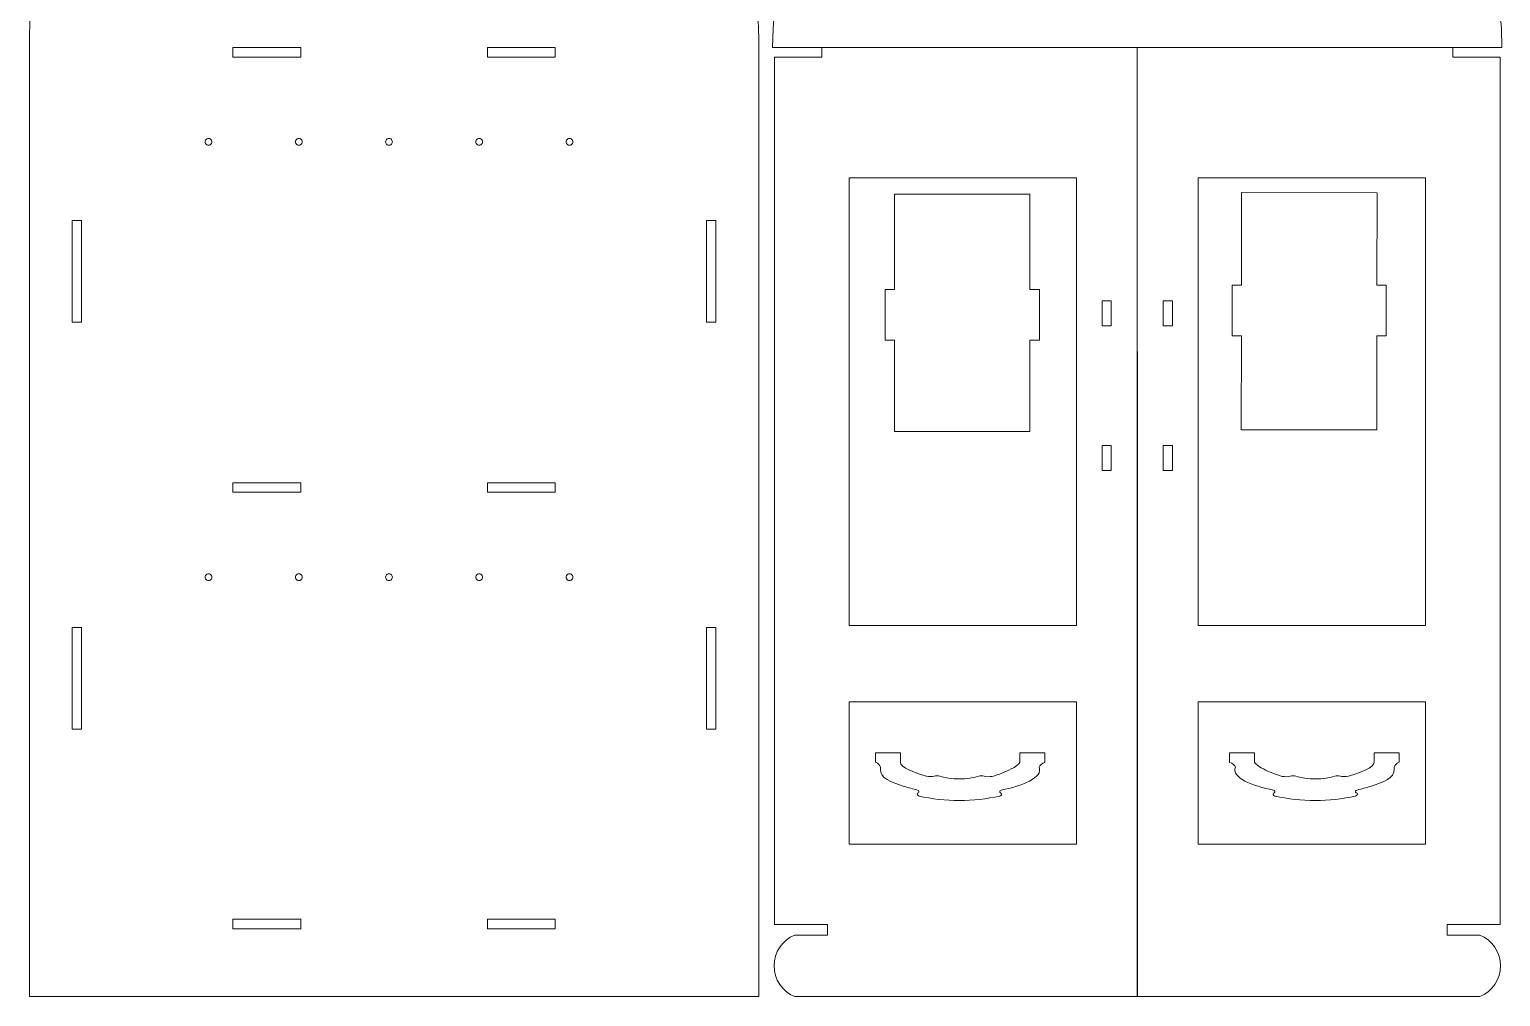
# Model space of a CAD drawing. Header units: centimetres. Extents: x -57 to 60, y -43 to 40.
# Drawn here: x -57.5 to 10.7, y -42.7 to 2.2 of the extents above; entities that cross this region are included whole.
import ezdxf

# ---------------------------------------------------------------- set-up
doc = ezdxf.new("R2010")
doc.units = ezdxf.units.CM
doc.header["$MEASUREMENT"] = 0
doc.layers.add('layer 1', color=7, linetype='Continuous')

msp = doc.modelspace()

# ---------------------------------------------------------------- linework, layer by layer
at = {"layer": 'layer 1', "color": 250, "lineweight": 9}
for points, knots in [([(-57.48761, 1.73867), (-57.48761, 1.73867), (-57.48761, -42.67022), (-57.48761, -42.67022), (-57.48761, -42.67022), (-57.48761, -42.67022), (-23.68971, -42.67022), (-23.68971, -42.67022), (-23.68971, -42.67022), (-23.68971, -42.67022), (-23.68971, 1.73867), (-23.68971, 1.73867), (-23.68971, 1.73867), (-23.68971, 11.03309), (-31.29421, 18.6376), (-40.58866, 18.6376), (-40.58866, 18.6376), (-49.88308, 18.6376), (-57.48761, 11.03309), (-57.48761, 1.73867)], [0, 0, 0, 0, 0.16666667, 0.16666667, 0.16666667, 0.16666667, 0.33333333, 0.33333333, 0.33333333, 0.33333333, 0.5, 0.5, 0.5, 0.5, 0.66666667, 0.66666667, 0.66666667, 0.66666667, 1, 1, 1, 1]), ([(-23.04618, 1.32536), (-23.04618, 1.32536), (10.75156, 1.32536), (10.75156, 1.32536), (10.75156, 1.32536), (10.72564, 10.63999), (3.16736, 18.61743), (-6.1473, 18.61743), (-6.1473, 18.61743), (-15.46198, 18.61743), (-23.02025, 10.63999), (-23.04618, 1.32536)], [0, 0, 0, 0, 0.25, 0.25, 0.25, 0.25, 0.5, 0.5, 0.5, 0.5, 1, 1, 1, 1]), ([(-44.91132, 0.87406), (-44.91132, 0.87406), (-48.05531, 0.87406), (-48.05531, 0.87406), (-48.05531, 0.87406), (-48.05531, 0.87406), (-48.05531, 1.31422), (-48.05531, 1.31422), (-48.05531, 1.31422), (-48.05531, 1.31422), (-44.91132, 1.31422), (-44.91132, 1.31422), (-44.91132, 1.31422), (-44.91132, 1.31422), (-44.91132, 0.87406), (-44.91132, 0.87406)], [0, 0, 0, 0, 0.2, 0.2, 0.2, 0.2, 0.4, 0.4, 0.4, 0.4, 0.6, 0.6, 0.6, 0.6, 1, 1, 1, 1]), ([(-36.26534, 0.87406), (-36.26534, 0.87406), (-36.26534, 1.31422), (-36.26534, 1.31422), (-36.26534, 1.31422), (-36.26534, 1.31422), (-33.12135, 1.31422), (-33.12135, 1.31422), (-33.12135, 1.31422), (-33.12135, 1.31422), (-33.12135, 0.87406), (-33.12135, 0.87406), (-33.12135, 0.87406), (-33.12135, 0.87406), (-36.26534, 0.87406), (-36.26534, 0.87406)], [0, 0, 0, 0, 0.2, 0.2, 0.2, 0.2, 0.4, 0.4, 0.4, 0.4, 0.6, 0.6, 0.6, 0.6, 1, 1, 1, 1]), ([(-6.14731, 1.32535), (-6.14731, 1.32535), (-6.14482, -26.84251), (-6.14482, -26.84251), (-6.14482, -26.84251), (-6.14482, -26.84251), (-6.14343, -40.89262), (-6.14343, -40.89262), (-6.14343, -40.89262), (-6.14343, -40.89262), (-6.14343, -42.66756), (-6.14343, -42.66756), (-6.14343, -42.66756), (-6.14343, -42.66756), (-22.01999, -42.67022), (-22.01999, -42.67022), (-22.01999, -42.67022), (-22.60114, -42.43567), (-22.98165, -41.87174), (-22.98165, -41.24505), (-22.98165, -41.24505), (-22.98165, -40.61838), (-22.60114, -40.05445), (-22.01999, -39.8199), (-22.01999, -39.8199), (-22.01999, -39.8199), (-20.5102, -39.8199), (-20.5102, -39.8199), (-20.5102, -39.8199), (-20.5102, -39.8199), (-20.5102, -39.32619), (-20.5102, -39.32619), (-20.5102, -39.32619), (-20.5102, -39.32619), (-22.96521, -39.32619), (-22.96521, -39.32619), (-22.96521, -39.32619), (-22.96521, -39.32619), (-22.96521, -33.79663), (-22.96521, -33.79663), (-22.96521, -33.79663), (-22.96521, -33.79663), (-22.96521, -31.4438), (-22.96521, -31.4438), (-22.96521, -31.4438), (-22.96521, -31.4438), (-22.96521, -24.74045), (-22.96521, -24.74045), (-22.96521, -24.74045), (-22.96521, -24.74045), (-22.96521, -7.1604), (-22.96521, -7.1604), (-22.96521, -7.1604), (-22.96521, -7.1604), (-22.96521, -0.53362), (-22.96521, -0.53362), (-22.96521, -0.53362), (-22.96521, -0.53362), (-22.96521, 0.8668), (-22.96521, 0.8668), (-22.96521, 0.8668), (-22.96521, 0.8668), (-20.76558, 0.8634), (-20.76558, 0.8634), (-20.76558, 0.8634), (-20.76558, 0.8634), (-20.76558, 1.32538), (-20.76558, 1.32538), (-20.76558, 1.32538), (-20.76558, 1.32538), (-6.14731, 1.32535), (-6.14731, 1.32535)], [0, 0, 0, 0, 0.05263158, 0.05263158, 0.05263158, 0.05263158, 0.10526316, 0.10526316, 0.10526316, 0.10526316, 0.15789474, 0.15789474, 0.15789474, 0.15789474, 0.21052632, 0.21052632, 0.21052632, 0.21052632, 0.26315789, 0.26315789, 0.26315789, 0.26315789, 0.31578947, 0.31578947, 0.31578947, 0.31578947, 0.36842105, 0.36842105, 0.36842105, 0.36842105, 0.42105263, 0.42105263, 0.42105263, 0.42105263, 0.47368421, 0.47368421, 0.47368421, 0.47368421, 0.52631579, 0.52631579, 0.52631579, 0.52631579, 0.57894737, 0.57894737, 0.57894737, 0.57894737, 0.63157895, 0.63157895, 0.63157895, 0.63157895, 0.68421053, 0.68421053, 0.68421053, 0.68421053, 0.73684211, 0.73684211, 0.73684211, 0.73684211, 0.78947368, 0.78947368, 0.78947368, 0.78947368, 0.84210526, 0.84210526, 0.84210526, 0.84210526, 0.89473684, 0.89473684, 0.89473684, 0.89473684, 1, 1, 1, 1]), ([(-6.1473, 1.32535), (-6.1473, 1.32535), (-6.14979, -26.84251), (-6.14979, -26.84251), (-6.14979, -26.84251), (-6.14979, -26.84251), (-6.15118, -40.89262), (-6.15118, -40.89262), (-6.15118, -40.89262), (-6.15118, -40.89262), (-6.15118, -42.66756), (-6.15118, -42.66756), (-6.15118, -42.66756), (-6.15118, -42.66756), (9.72538, -42.67022), (9.72538, -42.67022), (9.72538, -42.67022), (10.30653, -42.43567), (10.68704, -41.87174), (10.68704, -41.24505), (10.68704, -41.24505), (10.68704, -40.61838), (10.30653, -40.05445), (9.72538, -39.8199), (9.72538, -39.8199), (9.72538, -39.8199), (8.21559, -39.8199), (8.21559, -39.8199), (8.21559, -39.8199), (8.21559, -39.8199), (8.21559, -39.32619), (8.21559, -39.32619), (8.21559, -39.32619), (8.21559, -39.32619), (10.6706, -39.32619), (10.6706, -39.32619), (10.6706, -39.32619), (10.6706, -39.32619), (10.6706, -33.79663), (10.6706, -33.79663), (10.6706, -33.79663), (10.6706, -33.79663), (10.6706, -31.4438), (10.6706, -31.4438), (10.6706, -31.4438), (10.6706, -31.4438), (10.6706, -24.74045), (10.6706, -24.74045), (10.6706, -24.74045), (10.6706, -24.74045), (10.6706, -7.1604), (10.6706, -7.1604), (10.6706, -7.1604), (10.6706, -7.1604), (10.6706, -0.53362), (10.6706, -0.53362), (10.6706, -0.53362), (10.6706, -0.53362), (10.6706, 0.8668), (10.6706, 0.8668), (10.6706, 0.8668), (10.6706, 0.8668), (8.47097, 0.8634), (8.47097, 0.8634), (8.47097, 0.8634), (8.47097, 0.8634), (8.47097, 1.32538), (8.47097, 1.32538), (8.47097, 1.32538), (8.47097, 1.32538), (-6.1473, 1.32535), (-6.1473, 1.32535)], [0, 0, 0, 0, 0.05263158, 0.05263158, 0.05263158, 0.05263158, 0.10526316, 0.10526316, 0.10526316, 0.10526316, 0.15789474, 0.15789474, 0.15789474, 0.15789474, 0.21052632, 0.21052632, 0.21052632, 0.21052632, 0.26315789, 0.26315789, 0.26315789, 0.26315789, 0.31578947, 0.31578947, 0.31578947, 0.31578947, 0.36842105, 0.36842105, 0.36842105, 0.36842105, 0.42105263, 0.42105263, 0.42105263, 0.42105263, 0.47368421, 0.47368421, 0.47368421, 0.47368421, 0.52631579, 0.52631579, 0.52631579, 0.52631579, 0.57894737, 0.57894737, 0.57894737, 0.57894737, 0.63157895, 0.63157895, 0.63157895, 0.63157895, 0.68421053, 0.68421053, 0.68421053, 0.68421053, 0.73684211, 0.73684211, 0.73684211, 0.73684211, 0.78947368, 0.78947368, 0.78947368, 0.78947368, 0.84210526, 0.84210526, 0.84210526, 0.84210526, 0.89473684, 0.89473684, 0.89473684, 0.89473684, 1, 1, 1, 1]), ([(-49.26459, -3.195), (-49.28839, -3.18127), (-49.30841, -3.16118), (-49.32205, -3.13736), (-49.32205, -3.13736), (-49.33582, -3.11353), (-49.34316, -3.08613), (-49.34316, -3.05871), (-49.34316, -3.05871), (-49.34316, -3.0312), (-49.33582, -3.00385), (-49.32205, -2.98), (-49.32205, -2.98), (-49.30841, -2.95616), (-49.28839, -2.93614), (-49.26459, -2.92247), (-49.26459, -2.92247), (-49.24079, -2.90872), (-49.21342, -2.90139), (-49.18593, -2.90139), (-49.18593, -2.90139), (-49.15854, -2.90139), (-49.13114, -2.90872), (-49.10735, -2.92247), (-49.10735, -2.92247), (-49.08357, -2.93614), (-49.06356, -2.95616), (-49.04981, -2.98), (-49.04981, -2.98), (-49.03607, -3.00385), (-49.02869, -3.0312), (-49.02877, -3.05871), (-49.02877, -3.05871), (-49.02869, -3.08613), (-49.03607, -3.11353), (-49.04981, -3.13736), (-49.04981, -3.13736), (-49.06356, -3.16118), (-49.08357, -3.18127), (-49.10735, -3.195), (-49.10735, -3.195), (-49.13114, -3.20875), (-49.15854, -3.2161), (-49.18593, -3.21601), (-49.18593, -3.21601), (-49.21342, -3.2161), (-49.24079, -3.20875), (-49.26459, -3.195)], [0, 0, 0, 0, 0.07692308, 0.07692308, 0.07692308, 0.07692308, 0.15384615, 0.15384615, 0.15384615, 0.15384615, 0.23076923, 0.23076923, 0.23076923, 0.23076923, 0.30769231, 0.30769231, 0.30769231, 0.30769231, 0.38461538, 0.38461538, 0.38461538, 0.38461538, 0.46153846, 0.46153846, 0.46153846, 0.46153846, 0.53846154, 0.53846154, 0.53846154, 0.53846154, 0.61538462, 0.61538462, 0.61538462, 0.61538462, 0.69230769, 0.69230769, 0.69230769, 0.69230769, 0.76923077, 0.76923077, 0.76923077, 0.76923077, 0.84615385, 0.84615385, 0.84615385, 0.84615385, 1, 1, 1, 1]), ([(-45.08309, -3.195), (-45.10687, -3.18125), (-45.1269, -3.16118), (-45.14054, -3.13734), (-45.14054, -3.13734), (-45.15431, -3.11353), (-45.16165, -3.08613), (-45.16165, -3.05871), (-45.16165, -3.05871), (-45.16165, -3.03122), (-45.15431, -3.00385), (-45.14054, -2.98001), (-45.14054, -2.98001), (-45.1269, -2.95616), (-45.10687, -2.93614), (-45.08309, -2.92247), (-45.08309, -2.92247), (-45.05929, -2.90872), (-45.03191, -2.90139), (-45.00442, -2.90139), (-45.00442, -2.90139), (-44.97703, -2.90139), (-44.94963, -2.90872), (-44.92584, -2.92247), (-44.92584, -2.92247), (-44.90206, -2.93614), (-44.88205, -2.95616), (-44.8683, -2.98001), (-44.8683, -2.98001), (-44.85458, -3.00385), (-44.8472, -3.03122), (-44.84726, -3.05871), (-44.84726, -3.05871), (-44.8472, -3.08613), (-44.85458, -3.11353), (-44.8683, -3.13734), (-44.8683, -3.13734), (-44.88205, -3.16118), (-44.90206, -3.18125), (-44.92584, -3.195), (-44.92584, -3.195), (-44.94963, -3.20875), (-44.97703, -3.21609), (-45.00442, -3.21601), (-45.00442, -3.21601), (-45.03191, -3.21609), (-45.05929, -3.20875), (-45.08309, -3.195)], [0, 0, 0, 0, 0.07692308, 0.07692308, 0.07692308, 0.07692308, 0.15384615, 0.15384615, 0.15384615, 0.15384615, 0.23076923, 0.23076923, 0.23076923, 0.23076923, 0.30769231, 0.30769231, 0.30769231, 0.30769231, 0.38461538, 0.38461538, 0.38461538, 0.38461538, 0.46153846, 0.46153846, 0.46153846, 0.46153846, 0.53846154, 0.53846154, 0.53846154, 0.53846154, 0.61538462, 0.61538462, 0.61538462, 0.61538462, 0.69230769, 0.69230769, 0.69230769, 0.69230769, 0.76923077, 0.76923077, 0.76923077, 0.76923077, 0.84615385, 0.84615385, 0.84615385, 0.84615385, 1, 1, 1, 1]), ([(-40.82291, -3.21601), (-40.8504, -3.2161), (-40.87778, -3.20875), (-40.90158, -3.195), (-40.90158, -3.195), (-40.92538, -3.18127), (-40.94539, -3.16118), (-40.95905, -3.13736), (-40.95905, -3.13736), (-40.9728, -3.11353), (-40.98014, -3.08613), (-40.98014, -3.05871), (-40.98014, -3.05871), (-40.98014, -3.0312), (-40.9728, -3.00385), (-40.95905, -2.98), (-40.95905, -2.98), (-40.94539, -2.95616), (-40.92538, -2.93614), (-40.90158, -2.92247), (-40.90158, -2.92247), (-40.87778, -2.90872), (-40.8504, -2.90139), (-40.82291, -2.90139), (-40.82291, -2.90139), (-40.79552, -2.90139), (-40.76813, -2.90872), (-40.74433, -2.92247), (-40.74433, -2.92247), (-40.72057, -2.93614), (-40.70054, -2.95616), (-40.68679, -2.98), (-40.68679, -2.98), (-40.67305, -3.00385), (-40.66569, -3.0312), (-40.66575, -3.05871), (-40.66575, -3.05871), (-40.66569, -3.08613), (-40.67305, -3.11353), (-40.68679, -3.13736), (-40.68679, -3.13736), (-40.70054, -3.16118), (-40.72057, -3.18127), (-40.74433, -3.195), (-40.74433, -3.195), (-40.76813, -3.20875), (-40.79552, -3.2161), (-40.82291, -3.21601)], [0, 0, 0, 0, 0.07692308, 0.07692308, 0.07692308, 0.07692308, 0.15384615, 0.15384615, 0.15384615, 0.15384615, 0.23076923, 0.23076923, 0.23076923, 0.23076923, 0.30769231, 0.30769231, 0.30769231, 0.30769231, 0.38461538, 0.38461538, 0.38461538, 0.38461538, 0.46153846, 0.46153846, 0.46153846, 0.46153846, 0.53846154, 0.53846154, 0.53846154, 0.53846154, 0.61538462, 0.61538462, 0.61538462, 0.61538462, 0.69230769, 0.69230769, 0.69230769, 0.69230769, 0.76923077, 0.76923077, 0.76923077, 0.76923077, 0.84615385, 0.84615385, 0.84615385, 0.84615385, 1, 1, 1, 1]), ([(-36.6414, -3.21601), (-36.66888, -3.2161), (-36.69627, -3.20874), (-36.72007, -3.195), (-36.72007, -3.195), (-36.74387, -3.18126), (-36.76388, -3.16118), (-36.77753, -3.13735), (-36.77753, -3.13735), (-36.79128, -3.11353), (-36.79865, -3.08612), (-36.79865, -3.05871), (-36.79865, -3.05871), (-36.79865, -3.0312), (-36.79128, -3.00385), (-36.77753, -2.98), (-36.77753, -2.98), (-36.76388, -2.95617), (-36.74387, -2.93614), (-36.72007, -2.92248), (-36.72007, -2.92248), (-36.69627, -2.90873), (-36.66888, -2.9014), (-36.6414, -2.9014), (-36.6414, -2.9014), (-36.61403, -2.9014), (-36.58662, -2.90873), (-36.56284, -2.92248), (-36.56284, -2.92248), (-36.53907, -2.93614), (-36.51903, -2.95617), (-36.5053, -2.98), (-36.5053, -2.98), (-36.49155, -3.00385), (-36.48418, -3.0312), (-36.48426, -3.05871), (-36.48426, -3.05871), (-36.48418, -3.08612), (-36.49155, -3.11353), (-36.5053, -3.13735), (-36.5053, -3.13735), (-36.51903, -3.16118), (-36.53907, -3.18126), (-36.56284, -3.195), (-36.56284, -3.195), (-36.58662, -3.20874), (-36.61403, -3.2161), (-36.6414, -3.21601)], [0, 0, 0, 0, 0.07692308, 0.07692308, 0.07692308, 0.07692308, 0.15384615, 0.15384615, 0.15384615, 0.15384615, 0.23076923, 0.23076923, 0.23076923, 0.23076923, 0.30769231, 0.30769231, 0.30769231, 0.30769231, 0.38461538, 0.38461538, 0.38461538, 0.38461538, 0.46153846, 0.46153846, 0.46153846, 0.46153846, 0.53846154, 0.53846154, 0.53846154, 0.53846154, 0.61538462, 0.61538462, 0.61538462, 0.61538462, 0.69230769, 0.69230769, 0.69230769, 0.69230769, 0.76923077, 0.76923077, 0.76923077, 0.76923077, 0.84615385, 0.84615385, 0.84615385, 0.84615385, 1, 1, 1, 1]), ([(-32.45992, -3.21602), (-32.48738, -3.21611), (-32.51476, -3.20875), (-32.53858, -3.19501), (-32.53858, -3.19501), (-32.56237, -3.18126), (-32.58238, -3.16117), (-32.59603, -3.13735), (-32.59603, -3.13735), (-32.60979, -3.11354), (-32.61714, -3.08613), (-32.61714, -3.05871), (-32.61714, -3.05871), (-32.61714, -3.03121), (-32.60979, -3.00385), (-32.59603, -2.98), (-32.59603, -2.98), (-32.58238, -2.95617), (-32.56237, -2.93613), (-32.53858, -2.92247), (-32.53858, -2.92247), (-32.51476, -2.90872), (-32.48738, -2.9014), (-32.45992, -2.9014), (-32.45992, -2.9014), (-32.43251, -2.9014), (-32.40512, -2.90872), (-32.38133, -2.92247), (-32.38133, -2.92247), (-32.35754, -2.93613), (-32.33752, -2.95617), (-32.32378, -2.98), (-32.32378, -2.98), (-32.31005, -3.00385), (-32.30267, -3.03121), (-32.30275, -3.05871), (-32.30275, -3.05871), (-32.30267, -3.08613), (-32.31005, -3.11354), (-32.32378, -3.13735), (-32.32378, -3.13735), (-32.33752, -3.16117), (-32.35754, -3.18126), (-32.38133, -3.19501), (-32.38133, -3.19501), (-32.40512, -3.20875), (-32.43251, -3.21611), (-32.45992, -3.21602)], [0, 0, 0, 0, 0.07692308, 0.07692308, 0.07692308, 0.07692308, 0.15384615, 0.15384615, 0.15384615, 0.15384615, 0.23076923, 0.23076923, 0.23076923, 0.23076923, 0.30769231, 0.30769231, 0.30769231, 0.30769231, 0.38461538, 0.38461538, 0.38461538, 0.38461538, 0.46153846, 0.46153846, 0.46153846, 0.46153846, 0.53846154, 0.53846154, 0.53846154, 0.53846154, 0.61538462, 0.61538462, 0.61538462, 0.61538462, 0.69230769, 0.69230769, 0.69230769, 0.69230769, 0.76923077, 0.76923077, 0.76923077, 0.76923077, 0.84615385, 0.84615385, 0.84615385, 0.84615385, 1, 1, 1, 1]), ([(-8.96812, -4.71646), (-8.96812, -4.71646), (-19.50049, -4.71646), (-19.50049, -4.71646), (-19.50049, -4.71646), (-19.50049, -4.71646), (-19.50049, -25.46679), (-19.50049, -25.46679), (-19.50049, -25.46679), (-19.50049, -25.46679), (-8.96812, -25.46679), (-8.96812, -25.46679), (-8.96812, -25.46679), (-8.96812, -25.46679), (-8.96812, -4.71646), (-8.96812, -4.71646)], [0, 0, 0, 0, 0.2, 0.2, 0.2, 0.2, 0.4, 0.4, 0.4, 0.4, 0.6, 0.6, 0.6, 0.6, 1, 1, 1, 1]), ([(-3.32649, -4.71646), (-3.32649, -4.71646), (7.20588, -4.71646), (7.20588, -4.71646), (7.20588, -4.71646), (7.20588, -4.71646), (7.20588, -25.46679), (7.20588, -25.46679), (7.20588, -25.46679), (7.20588, -25.46679), (-3.32649, -25.46679), (-3.32649, -25.46679), (-3.32649, -25.46679), (-3.32649, -25.46679), (-3.32649, -4.71646), (-3.32649, -4.71646)], [0, 0, 0, 0, 0.2, 0.2, 0.2, 0.2, 0.4, 0.4, 0.4, 0.4, 0.6, 0.6, 0.6, 0.6, 1, 1, 1, 1]), ([(5.38947, -12.0526), (5.38947, -12.0526), (5.39227, -9.6946), (5.39227, -9.6946), (5.39227, -9.6946), (5.39227, -9.6946), (4.96085, -9.6941), (4.96085, -9.6941), (4.96085, -9.6941), (4.96085, -9.6941), (4.96639, -5.4102), (4.96639, -5.4102), (4.96639, -5.4102), (4.96639, -5.4102), (-1.31327, -5.41019), (-1.31327, -5.41019), (-1.31327, -5.41019), (-1.31327, -5.41019), (-1.31896, -9.69345), (-1.31896, -9.69345), (-1.31896, -9.69345), (-1.31896, -9.69345), (-1.752, -9.69294), (-1.752, -9.69294), (-1.752, -9.69294), (-1.752, -9.69294), (-1.7548, -12.05093), (-1.7548, -12.05093), (-1.7548, -12.05093), (-1.7548, -12.05093), (-1.32186, -12.05145), (-1.32186, -12.05145), (-1.32186, -12.05145), (-1.32186, -12.05145), (-1.32754, -16.40751), (-1.32754, -16.40751), (-1.32754, -16.40751), (-1.32754, -16.40751), (4.95215, -16.40756), (4.95215, -16.40756), (4.95215, -16.40756), (4.95215, -16.40756), (4.95792, -12.0521), (4.95792, -12.0521), (4.95792, -12.0521), (4.95792, -12.0521), (5.38947, -12.0526), (5.38947, -12.0526)], [0, 0, 0, 0, 0.07692308, 0.07692308, 0.07692308, 0.07692308, 0.15384615, 0.15384615, 0.15384615, 0.15384615, 0.23076923, 0.23076923, 0.23076923, 0.23076923, 0.30769231, 0.30769231, 0.30769231, 0.30769231, 0.38461538, 0.38461538, 0.38461538, 0.38461538, 0.46153846, 0.46153846, 0.46153846, 0.46153846, 0.53846154, 0.53846154, 0.53846154, 0.53846154, 0.61538462, 0.61538462, 0.61538462, 0.61538462, 0.69230769, 0.69230769, 0.69230769, 0.69230769, 0.76923077, 0.76923077, 0.76923077, 0.76923077, 0.84615385, 0.84615385, 0.84615385, 0.84615385, 1, 1, 1, 1]), ([(-11.12676, -9.89519), (-11.12676, -9.89519), (-11.12673, -5.48084), (-11.12673, -5.48084), (-11.12673, -5.48084), (-11.12673, -5.48084), (-17.4064, -5.48084), (-17.4064, -5.48084), (-17.4064, -5.48084), (-17.4064, -5.48084), (-17.40638, -9.89518), (-17.40638, -9.89518), (-17.40638, -9.89518), (-17.40638, -9.89518), (-17.83082, -9.89519), (-17.83082, -9.89519), (-17.83082, -9.89519), (-17.83082, -9.89519), (-17.83082, -12.25319), (-17.83082, -12.25319), (-17.83082, -12.25319), (-17.83082, -12.25319), (-17.40638, -12.25317), (-17.40638, -12.25317), (-17.40638, -12.25317), (-17.40638, -12.25317), (-17.4064, -16.48478), (-17.4064, -16.48478), (-17.4064, -16.48478), (-17.4064, -16.48478), (-11.12674, -16.4848), (-11.12674, -16.4848), (-11.12674, -16.4848), (-11.12674, -16.4848), (-11.12674, -12.25319), (-11.12674, -12.25319), (-11.12674, -12.25319), (-11.12674, -12.25319), (-10.68658, -12.25319), (-10.68658, -12.25319), (-10.68658, -12.25319), (-10.68658, -12.25319), (-10.6866, -9.89518), (-10.6866, -9.89518), (-10.6866, -9.89518), (-10.6866, -9.89518), (-11.12676, -9.89519), (-11.12676, -9.89519)], [0, 0, 0, 0, 0.07692308, 0.07692308, 0.07692308, 0.07692308, 0.15384615, 0.15384615, 0.15384615, 0.15384615, 0.23076923, 0.23076923, 0.23076923, 0.23076923, 0.30769231, 0.30769231, 0.30769231, 0.30769231, 0.38461538, 0.38461538, 0.38461538, 0.38461538, 0.46153846, 0.46153846, 0.46153846, 0.46153846, 0.53846154, 0.53846154, 0.53846154, 0.53846154, 0.61538462, 0.61538462, 0.61538462, 0.61538462, 0.69230769, 0.69230769, 0.69230769, 0.69230769, 0.76923077, 0.76923077, 0.76923077, 0.76923077, 0.84615385, 0.84615385, 0.84615385, 0.84615385, 1, 1, 1, 1]), ([(-55.51269, -6.6963), (-55.51269, -6.6963), (-55.07253, -6.6963), (-55.07253, -6.6963), (-55.07253, -6.6963), (-55.07253, -6.6963), (-55.07253, -11.41229), (-55.07253, -11.41229), (-55.07253, -11.41229), (-55.07253, -11.41229), (-55.51269, -11.41229), (-55.51269, -11.41229), (-55.51269, -11.41229), (-55.51269, -11.41229), (-55.51269, -6.6963), (-55.51269, -6.6963)], [0, 0, 0, 0, 0.2, 0.2, 0.2, 0.2, 0.4, 0.4, 0.4, 0.4, 0.6, 0.6, 0.6, 0.6, 1, 1, 1, 1]), ([(-26.11417, -6.6963), (-26.11417, -6.6963), (-25.67401, -6.6963), (-25.67401, -6.6963), (-25.67401, -6.6963), (-25.67401, -6.6963), (-25.67401, -11.41229), (-25.67401, -11.41229), (-25.67401, -11.41229), (-25.67401, -11.41229), (-26.11417, -11.41229), (-26.11417, -11.41229), (-26.11417, -11.41229), (-26.11417, -11.41229), (-26.11417, -6.6963), (-26.11417, -6.6963)], [0, 0, 0, 0, 0.2, 0.2, 0.2, 0.2, 0.4, 0.4, 0.4, 0.4, 0.6, 0.6, 0.6, 0.6, 1, 1, 1, 1]), ([(-7.35158, -10.42605), (-7.35158, -10.42605), (-7.77602, -10.42605), (-7.77602, -10.42605), (-7.77602, -10.42605), (-7.77602, -10.42605), (-7.77602, -11.58648), (-7.77602, -11.58648), (-7.77602, -11.58648), (-7.77602, -11.58648), (-7.35158, -11.58648), (-7.35158, -11.58648), (-7.35158, -11.58648), (-7.35158, -11.58648), (-7.35158, -10.42605), (-7.35158, -10.42605)], [0, 0, 0, 0, 0.2, 0.2, 0.2, 0.2, 0.4, 0.4, 0.4, 0.4, 0.6, 0.6, 0.6, 0.6, 1, 1, 1, 1]), ([(-4.94303, -10.42605), (-4.94303, -10.42605), (-4.51859, -10.42605), (-4.51859, -10.42605), (-4.51859, -10.42605), (-4.51859, -10.42605), (-4.51859, -11.58648), (-4.51859, -11.58648), (-4.51859, -11.58648), (-4.51859, -11.58648), (-4.94303, -11.58648), (-4.94303, -11.58648), (-4.94303, -11.58648), (-4.94303, -11.58648), (-4.94303, -10.42605), (-4.94303, -10.42605)], [0, 0, 0, 0, 0.2, 0.2, 0.2, 0.2, 0.4, 0.4, 0.4, 0.4, 0.6, 0.6, 0.6, 0.6, 1, 1, 1, 1]), ([(-7.35158, -17.12275), (-7.35158, -17.12275), (-7.77602, -17.12275), (-7.77602, -17.12275), (-7.77602, -17.12275), (-7.77602, -17.12275), (-7.77602, -18.28318), (-7.77602, -18.28318), (-7.77602, -18.28318), (-7.77602, -18.28318), (-7.35158, -18.28318), (-7.35158, -18.28318), (-7.35158, -18.28318), (-7.35158, -18.28318), (-7.35158, -17.12275), (-7.35158, -17.12275)], [0, 0, 0, 0, 0.2, 0.2, 0.2, 0.2, 0.4, 0.4, 0.4, 0.4, 0.6, 0.6, 0.6, 0.6, 1, 1, 1, 1]), ([(-4.94303, -17.12275), (-4.94303, -17.12275), (-4.51859, -17.12275), (-4.51859, -17.12275), (-4.51859, -17.12275), (-4.51859, -17.12275), (-4.51859, -18.28318), (-4.51859, -18.28318), (-4.51859, -18.28318), (-4.51859, -18.28318), (-4.94303, -18.28318), (-4.94303, -18.28318), (-4.94303, -18.28318), (-4.94303, -18.28318), (-4.94303, -17.12275), (-4.94303, -17.12275)], [0, 0, 0, 0, 0.2, 0.2, 0.2, 0.2, 0.4, 0.4, 0.4, 0.4, 0.6, 0.6, 0.6, 0.6, 1, 1, 1, 1]), ([(-48.05531, -18.85449), (-48.05531, -18.85449), (-44.91132, -18.85449), (-44.91132, -18.85449), (-44.91132, -18.85449), (-44.91132, -18.85449), (-44.91132, -19.29465), (-44.91132, -19.29465), (-44.91132, -19.29465), (-44.91132, -19.29465), (-48.05531, -19.29465), (-48.05531, -19.29465), (-48.05531, -19.29465), (-48.05531, -19.29465), (-48.05531, -18.85449), (-48.05531, -18.85449)], [0, 0, 0, 0, 0.2, 0.2, 0.2, 0.2, 0.4, 0.4, 0.4, 0.4, 0.6, 0.6, 0.6, 0.6, 1, 1, 1, 1]), ([(-36.26534, -19.29465), (-36.26534, -19.29465), (-36.26534, -18.85449), (-36.26534, -18.85449), (-36.26534, -18.85449), (-36.26534, -18.85449), (-33.12135, -18.85449), (-33.12135, -18.85449), (-33.12135, -18.85449), (-33.12135, -18.85449), (-33.12135, -19.29465), (-33.12135, -19.29465), (-33.12135, -19.29465), (-33.12135, -19.29465), (-36.26534, -19.29465), (-36.26534, -19.29465)], [0, 0, 0, 0, 0.2, 0.2, 0.2, 0.2, 0.4, 0.4, 0.4, 0.4, 0.6, 0.6, 0.6, 0.6, 1, 1, 1, 1]), ([(-49.26459, -23.09117), (-49.24079, -23.07742), (-49.21342, -23.07008), (-49.18593, -23.07008), (-49.18593, -23.07008), (-49.15854, -23.07008), (-49.13114, -23.07742), (-49.10735, -23.09117), (-49.10735, -23.09117), (-49.08357, -23.10483), (-49.06356, -23.12486), (-49.04981, -23.14869), (-49.04981, -23.14869), (-49.03607, -23.17255), (-49.02869, -23.1999), (-49.02877, -23.22742), (-49.02877, -23.22742), (-49.02869, -23.25483), (-49.03607, -23.28223), (-49.04981, -23.30606), (-49.04981, -23.30606), (-49.06356, -23.32988), (-49.08357, -23.34997), (-49.10735, -23.3637), (-49.10735, -23.3637), (-49.13114, -23.37745), (-49.15854, -23.3848), (-49.18593, -23.3847), (-49.18593, -23.3847), (-49.21342, -23.3848), (-49.24079, -23.37745), (-49.26459, -23.3637), (-49.26459, -23.3637), (-49.28839, -23.34997), (-49.30841, -23.32988), (-49.32205, -23.30606), (-49.32205, -23.30606), (-49.33582, -23.28223), (-49.34316, -23.25483), (-49.34316, -23.22742), (-49.34316, -23.22742), (-49.34316, -23.1999), (-49.33582, -23.17255), (-49.32205, -23.14869), (-49.32205, -23.14869), (-49.30841, -23.12486), (-49.28839, -23.10483), (-49.26459, -23.09117)], [0, 0, 0, 0, 0.07692308, 0.07692308, 0.07692308, 0.07692308, 0.15384615, 0.15384615, 0.15384615, 0.15384615, 0.23076923, 0.23076923, 0.23076923, 0.23076923, 0.30769231, 0.30769231, 0.30769231, 0.30769231, 0.38461538, 0.38461538, 0.38461538, 0.38461538, 0.46153846, 0.46153846, 0.46153846, 0.46153846, 0.53846154, 0.53846154, 0.53846154, 0.53846154, 0.61538462, 0.61538462, 0.61538462, 0.61538462, 0.69230769, 0.69230769, 0.69230769, 0.69230769, 0.76923077, 0.76923077, 0.76923077, 0.76923077, 0.84615385, 0.84615385, 0.84615385, 0.84615385, 1, 1, 1, 1]), ([(-45.14056, -23.14869), (-45.1269, -23.12486), (-45.10689, -23.10483), (-45.08309, -23.09117), (-45.08309, -23.09117), (-45.05929, -23.07742), (-45.03191, -23.07008), (-45.00442, -23.07008), (-45.00442, -23.07008), (-44.97703, -23.07008), (-44.94963, -23.07742), (-44.92584, -23.09117), (-44.92584, -23.09117), (-44.90206, -23.10483), (-44.88205, -23.12486), (-44.8683, -23.14869), (-44.8683, -23.14869), (-44.85456, -23.17255), (-44.8472, -23.1999), (-44.84726, -23.22742), (-44.84726, -23.22742), (-44.8472, -23.25483), (-44.85456, -23.28223), (-44.8683, -23.30606), (-44.8683, -23.30606), (-44.88205, -23.32988), (-44.90206, -23.34997), (-44.92584, -23.3637), (-44.92584, -23.3637), (-44.94963, -23.37745), (-44.97703, -23.3848), (-45.00442, -23.3847), (-45.00442, -23.3847), (-45.03191, -23.3848), (-45.05929, -23.37745), (-45.08309, -23.3637), (-45.08309, -23.3637), (-45.10689, -23.34997), (-45.1269, -23.32988), (-45.14056, -23.30606), (-45.14056, -23.30606), (-45.15431, -23.28223), (-45.16165, -23.25483), (-45.16165, -23.22742), (-45.16165, -23.22742), (-45.16165, -23.1999), (-45.15431, -23.17255), (-45.14056, -23.14869)], [0, 0, 0, 0, 0.07692308, 0.07692308, 0.07692308, 0.07692308, 0.15384615, 0.15384615, 0.15384615, 0.15384615, 0.23076923, 0.23076923, 0.23076923, 0.23076923, 0.30769231, 0.30769231, 0.30769231, 0.30769231, 0.38461538, 0.38461538, 0.38461538, 0.38461538, 0.46153846, 0.46153846, 0.46153846, 0.46153846, 0.53846154, 0.53846154, 0.53846154, 0.53846154, 0.61538462, 0.61538462, 0.61538462, 0.61538462, 0.69230769, 0.69230769, 0.69230769, 0.69230769, 0.76923077, 0.76923077, 0.76923077, 0.76923077, 0.84615385, 0.84615385, 0.84615385, 0.84615385, 1, 1, 1, 1]), ([(-40.98015, -23.22742), (-40.98015, -23.19991), (-40.97278, -23.17255), (-40.95904, -23.14869), (-40.95904, -23.14869), (-40.94539, -23.12486), (-40.92538, -23.10483), (-40.90158, -23.09119), (-40.90158, -23.09119), (-40.87778, -23.07743), (-40.85039, -23.0701), (-40.82291, -23.0701), (-40.82291, -23.0701), (-40.79553, -23.0701), (-40.76814, -23.07743), (-40.74434, -23.09119), (-40.74434, -23.09119), (-40.72057, -23.10483), (-40.70054, -23.12486), (-40.6868, -23.14869), (-40.6868, -23.14869), (-40.67307, -23.17255), (-40.66568, -23.19991), (-40.66577, -23.22742), (-40.66577, -23.22742), (-40.66568, -23.25482), (-40.67307, -23.28224), (-40.6868, -23.30605), (-40.6868, -23.30605), (-40.70054, -23.32988), (-40.72057, -23.34997), (-40.74434, -23.3637), (-40.74434, -23.3637), (-40.76814, -23.37745), (-40.79553, -23.3848), (-40.82291, -23.3847), (-40.82291, -23.3847), (-40.85039, -23.3848), (-40.87778, -23.37745), (-40.90158, -23.3637), (-40.90158, -23.3637), (-40.92538, -23.34997), (-40.94539, -23.32988), (-40.95904, -23.30605), (-40.95904, -23.30605), (-40.97278, -23.28224), (-40.98015, -23.25482), (-40.98015, -23.22742)], [0, 0, 0, 0, 0.07692308, 0.07692308, 0.07692308, 0.07692308, 0.15384615, 0.15384615, 0.15384615, 0.15384615, 0.23076923, 0.23076923, 0.23076923, 0.23076923, 0.30769231, 0.30769231, 0.30769231, 0.30769231, 0.38461538, 0.38461538, 0.38461538, 0.38461538, 0.46153846, 0.46153846, 0.46153846, 0.46153846, 0.53846154, 0.53846154, 0.53846154, 0.53846154, 0.61538462, 0.61538462, 0.61538462, 0.61538462, 0.69230769, 0.69230769, 0.69230769, 0.69230769, 0.76923077, 0.76923077, 0.76923077, 0.76923077, 0.84615385, 0.84615385, 0.84615385, 0.84615385, 1, 1, 1, 1]), ([(-36.79865, -23.22742), (-36.79865, -23.1999), (-36.79128, -23.17255), (-36.77753, -23.14869), (-36.77753, -23.14869), (-36.76388, -23.12487), (-36.74387, -23.10483), (-36.72007, -23.09118), (-36.72007, -23.09118), (-36.69627, -23.07743), (-36.66888, -23.07009), (-36.6414, -23.07009), (-36.6414, -23.07009), (-36.61403, -23.07009), (-36.58662, -23.07743), (-36.56284, -23.09118), (-36.56284, -23.09118), (-36.53907, -23.10483), (-36.51903, -23.12487), (-36.5053, -23.14869), (-36.5053, -23.14869), (-36.49155, -23.17255), (-36.48418, -23.1999), (-36.48426, -23.22742), (-36.48426, -23.22742), (-36.48418, -23.25483), (-36.49155, -23.28223), (-36.5053, -23.30605), (-36.5053, -23.30605), (-36.51903, -23.32988), (-36.53907, -23.34996), (-36.56284, -23.3637), (-36.56284, -23.3637), (-36.58662, -23.37744), (-36.61403, -23.3848), (-36.6414, -23.3847), (-36.6414, -23.3847), (-36.66888, -23.3848), (-36.69627, -23.37744), (-36.72007, -23.3637), (-36.72007, -23.3637), (-36.74387, -23.34996), (-36.76388, -23.32988), (-36.77753, -23.30605), (-36.77753, -23.30605), (-36.79128, -23.28223), (-36.79865, -23.25483), (-36.79865, -23.22742)], [0, 0, 0, 0, 0.07692308, 0.07692308, 0.07692308, 0.07692308, 0.15384615, 0.15384615, 0.15384615, 0.15384615, 0.23076923, 0.23076923, 0.23076923, 0.23076923, 0.30769231, 0.30769231, 0.30769231, 0.30769231, 0.38461538, 0.38461538, 0.38461538, 0.38461538, 0.46153846, 0.46153846, 0.46153846, 0.46153846, 0.53846154, 0.53846154, 0.53846154, 0.53846154, 0.61538462, 0.61538462, 0.61538462, 0.61538462, 0.69230769, 0.69230769, 0.69230769, 0.69230769, 0.76923077, 0.76923077, 0.76923077, 0.76923077, 0.84615385, 0.84615385, 0.84615385, 0.84615385, 1, 1, 1, 1]), ([(-32.59602, -23.30606), (-32.60977, -23.28223), (-32.61714, -23.25483), (-32.61714, -23.22742), (-32.61714, -23.22742), (-32.61714, -23.1999), (-32.60977, -23.17255), (-32.59602, -23.14869), (-32.59602, -23.14869), (-32.58238, -23.12486), (-32.56237, -23.10483), (-32.53857, -23.09117), (-32.53857, -23.09117), (-32.51476, -23.07742), (-32.48737, -23.07008), (-32.4599, -23.07008), (-32.4599, -23.07008), (-32.43251, -23.07008), (-32.40512, -23.07742), (-32.38133, -23.09117), (-32.38133, -23.09117), (-32.35755, -23.10483), (-32.33751, -23.12486), (-32.32378, -23.14869), (-32.32378, -23.14869), (-32.31003, -23.17255), (-32.30266, -23.1999), (-32.30275, -23.22742), (-32.30275, -23.22742), (-32.30266, -23.25483), (-32.31003, -23.28223), (-32.32378, -23.30606), (-32.32378, -23.30606), (-32.33751, -23.32988), (-32.35755, -23.34997), (-32.38133, -23.3637), (-32.38133, -23.3637), (-32.40512, -23.37745), (-32.43251, -23.3848), (-32.4599, -23.3847), (-32.4599, -23.3847), (-32.48737, -23.3848), (-32.51476, -23.37745), (-32.53857, -23.3637), (-32.53857, -23.3637), (-32.56237, -23.34997), (-32.58238, -23.32988), (-32.59602, -23.30606)], [0, 0, 0, 0, 0.07692308, 0.07692308, 0.07692308, 0.07692308, 0.15384615, 0.15384615, 0.15384615, 0.15384615, 0.23076923, 0.23076923, 0.23076923, 0.23076923, 0.30769231, 0.30769231, 0.30769231, 0.30769231, 0.38461538, 0.38461538, 0.38461538, 0.38461538, 0.46153846, 0.46153846, 0.46153846, 0.46153846, 0.53846154, 0.53846154, 0.53846154, 0.53846154, 0.61538462, 0.61538462, 0.61538462, 0.61538462, 0.69230769, 0.69230769, 0.69230769, 0.69230769, 0.76923077, 0.76923077, 0.76923077, 0.76923077, 0.84615385, 0.84615385, 0.84615385, 0.84615385, 1, 1, 1, 1]), ([(-55.51269, -25.56025), (-55.51269, -25.56025), (-55.07253, -25.56025), (-55.07253, -25.56025), (-55.07253, -25.56025), (-55.07253, -25.56025), (-55.07253, -30.27622), (-55.07253, -30.27622), (-55.07253, -30.27622), (-55.07253, -30.27622), (-55.51269, -30.27622), (-55.51269, -30.27622), (-55.51269, -30.27622), (-55.51269, -30.27622), (-55.51269, -25.56025), (-55.51269, -25.56025)], [0, 0, 0, 0, 0.2, 0.2, 0.2, 0.2, 0.4, 0.4, 0.4, 0.4, 0.6, 0.6, 0.6, 0.6, 1, 1, 1, 1]), ([(-26.11417, -25.56025), (-26.11417, -25.56025), (-25.67401, -25.56025), (-25.67401, -25.56025), (-25.67401, -25.56025), (-25.67401, -25.56025), (-25.67401, -30.27622), (-25.67401, -30.27622), (-25.67401, -30.27622), (-25.67401, -30.27622), (-26.11417, -30.27622), (-26.11417, -30.27622), (-26.11417, -30.27622), (-26.11417, -30.27622), (-26.11417, -25.56025), (-26.11417, -25.56025)], [0, 0, 0, 0, 0.2, 0.2, 0.2, 0.2, 0.4, 0.4, 0.4, 0.4, 0.6, 0.6, 0.6, 0.6, 1, 1, 1, 1]), ([(-8.96812, -29.00378), (-8.96812, -29.00378), (-19.50049, -29.00378), (-19.50049, -29.00378), (-19.50049, -29.00378), (-19.50049, -29.00378), (-19.50049, -35.60617), (-19.50049, -35.60617), (-19.50049, -35.60617), (-19.50049, -35.60617), (-8.96812, -35.60617), (-8.96812, -35.60617), (-8.96812, -35.60617), (-8.96812, -35.60617), (-8.96812, -29.00378), (-8.96812, -29.00378)], [0, 0, 0, 0, 0.2, 0.2, 0.2, 0.2, 0.4, 0.4, 0.4, 0.4, 0.6, 0.6, 0.6, 0.6, 1, 1, 1, 1]), ([(-3.32649, -29.00378), (-3.32649, -29.00378), (7.20588, -29.00378), (7.20588, -29.00378), (7.20588, -29.00378), (7.20588, -29.00378), (7.20588, -35.60617), (7.20588, -35.60617), (7.20588, -35.60617), (7.20588, -35.60617), (-3.32649, -35.60617), (-3.32649, -35.60617), (-3.32649, -35.60617), (-3.32649, -35.60617), (-3.32649, -29.00378), (-3.32649, -29.00378)], [0, 0, 0, 0, 0.2, 0.2, 0.2, 0.2, 0.4, 0.4, 0.4, 0.4, 0.6, 0.6, 0.6, 0.6, 1, 1, 1, 1]), ([(-12.52331, -33.37458), (-13.73183, -33.65072), (-15.05325, -33.65072), (-16.26177, -33.37458), (-16.26177, -33.37458), (-16.29826, -33.3645), (-16.32661, -33.34525), (-16.34014, -33.32141), (-16.34014, -33.32141), (-16.35367, -33.29758), (-16.35121, -33.27121), (-16.3333, -33.24857), (-16.3333, -33.24857), (-16.3333, -33.24857), (-16.29385, -33.22207), (-16.29385, -33.22207), (-16.29385, -33.22207), (-16.26761, -33.20376), (-16.25673, -33.17856), (-16.26452, -33.15426), (-16.26452, -33.15426), (-16.27234, -33.12997), (-16.2979, -33.10953), (-16.3333, -33.09926), (-16.3333, -33.09926), (-16.53697, -33.03402), (-16.76025, -32.99505), (-16.94598, -32.93156), (-16.94598, -32.93156), (-17.55197, -32.72441), (-18.07401, -32.54628), (-18.05394, -32.13132), (-18.05394, -32.13132), (-18.05394, -32.13132), (-18.04937, -32.03644), (-18.04937, -32.03644), (-18.04937, -32.03644), (-18.07184, -31.96082), (-18.14552, -31.85504), (-18.28511, -31.81113), (-18.28511, -31.81113), (-18.28511, -31.81113), (-18.28511, -31.37097), (-18.28511, -31.37097), (-18.28511, -31.37097), (-18.28511, -31.37097), (-17.12467, -31.37097), (-17.12467, -31.37097), (-17.12467, -31.37097), (-17.12467, -31.37097), (-17.12467, -31.81113), (-17.12467, -31.81113), (-17.12467, -31.81113), (-17.14525, -32.05209), (-16.42067, -32.29534), (-16.02713, -32.42909), (-16.02713, -32.42909), (-15.90502, -32.46874), (-15.75947, -32.48126), (-15.62082, -32.46399), (-15.62082, -32.46399), (-15.54078, -32.44028), (-15.44871, -32.43137), (-15.35854, -32.43861), (-15.35854, -32.43861), (-14.76747, -32.6293), (-14.03304, -32.63148), (-13.43821, -32.4443), (-13.43821, -32.4443), (-13.34789, -32.43761), (-13.25602, -32.44706), (-13.17646, -32.47122), (-13.17646, -32.47122), (-13.03815, -32.48931), (-12.89235, -32.47766), (-12.76947, -32.43873), (-12.76947, -32.43873), (-12.45083, -32.33303), (-12.15581, -32.20756), (-11.89041, -32.06488), (-11.89041, -32.06488), (-11.80047, -32.01969), (-11.62009, -31.88671), (-11.58563, -31.81402), (-11.58563, -31.81402), (-11.58563, -31.81402), (-11.58563, -31.37386), (-11.58563, -31.37386), (-11.58563, -31.37386), (-11.58563, -31.37386), (-10.42519, -31.37386), (-10.42519, -31.37386), (-10.42519, -31.37386), (-10.42519, -31.37386), (-10.42519, -31.81402), (-10.42519, -31.81402), (-10.42519, -31.81402), (-10.56482, -31.85793), (-10.67741, -31.95638), (-10.69988, -32.03201), (-10.69988, -32.03201), (-10.47397, -32.52203), (-11.50809, -32.91768), (-12.45178, -33.09926), (-12.45178, -33.09926), (-12.48718, -33.10953), (-12.51274, -33.12997), (-12.52054, -33.15426), (-12.52054, -33.15426), (-12.52836, -33.17856), (-12.51745, -33.20376), (-12.49123, -33.22207), (-12.49123, -33.22207), (-12.49123, -33.22207), (-12.45178, -33.24857), (-12.45178, -33.24857), (-12.45178, -33.24857), (-12.43387, -33.27121), (-12.43139, -33.29758), (-12.44491, -33.32141), (-12.44491, -33.32141), (-12.45847, -33.34525), (-12.4868, -33.3645), (-12.52331, -33.37458)], [0, 0, 0, 0, 0.03125, 0.03125, 0.03125, 0.03125, 0.0625, 0.0625, 0.0625, 0.0625, 0.09375, 0.09375, 0.09375, 0.09375, 0.125, 0.125, 0.125, 0.125, 0.15625, 0.15625, 0.15625, 0.15625, 0.1875, 0.1875, 0.1875, 0.1875, 0.21875, 0.21875, 0.21875, 0.21875, 0.25, 0.25, 0.25, 0.25, 0.28125, 0.28125, 0.28125, 0.28125, 0.3125, 0.3125, 0.3125, 0.3125, 0.34375, 0.34375, 0.34375, 0.34375, 0.375, 0.375, 0.375, 0.375, 0.40625, 0.40625, 0.40625, 0.40625, 0.4375, 0.4375, 0.4375, 0.4375, 0.46875, 0.46875, 0.46875, 0.46875, 0.5, 0.5, 0.5, 0.5, 0.53125, 0.53125, 0.53125, 0.53125, 0.5625, 0.5625, 0.5625, 0.5625, 0.59375, 0.59375, 0.59375, 0.59375, 0.625, 0.625, 0.625, 0.625, 0.65625, 0.65625, 0.65625, 0.65625, 0.6875, 0.6875, 0.6875, 0.6875, 0.71875, 0.71875, 0.71875, 0.71875, 0.75, 0.75, 0.75, 0.75, 0.78125, 0.78125, 0.78125, 0.78125, 0.8125, 0.8125, 0.8125, 0.8125, 0.84375, 0.84375, 0.84375, 0.84375, 0.875, 0.875, 0.875, 0.875, 0.90625, 0.90625, 0.90625, 0.90625, 0.9375, 0.9375, 0.9375, 0.9375, 1, 1, 1, 1]), ([(0.2287, -33.37458), (1.43722, -33.65072), (2.75864, -33.65072), (3.96716, -33.37458), (3.96716, -33.37458), (4.00365, -33.3645), (4.032, -33.34525), (4.04553, -33.32141), (4.04553, -33.32141), (4.05906, -33.29758), (4.0566, -33.27121), (4.03869, -33.24857), (4.03869, -33.24857), (4.03869, -33.24857), (3.99924, -33.22207), (3.99924, -33.22207), (3.99924, -33.22207), (3.973, -33.20376), (3.96212, -33.17856), (3.96991, -33.15426), (3.96991, -33.15426), (3.97773, -33.12997), (4.00329, -33.10953), (4.03869, -33.09926), (4.03869, -33.09926), (4.24236, -33.03402), (4.46564, -32.99505), (4.65137, -32.93156), (4.65137, -32.93156), (5.25736, -32.72441), (5.7794, -32.54628), (5.75933, -32.13132), (5.75933, -32.13132), (5.75933, -32.13132), (5.75476, -32.03644), (5.75476, -32.03644), (5.75476, -32.03644), (5.77723, -31.96082), (5.85091, -31.85504), (5.9905, -31.81113), (5.9905, -31.81113), (5.9905, -31.81113), (5.9905, -31.37097), (5.9905, -31.37097), (5.9905, -31.37097), (5.9905, -31.37097), (4.83006, -31.37097), (4.83006, -31.37097), (4.83006, -31.37097), (4.83006, -31.37097), (4.83006, -31.81113), (4.83006, -31.81113), (4.83006, -31.81113), (4.85064, -32.05209), (4.12606, -32.29534), (3.73252, -32.42909), (3.73252, -32.42909), (3.61041, -32.46874), (3.46486, -32.48126), (3.32621, -32.46399), (3.32621, -32.46399), (3.24617, -32.44028), (3.1541, -32.43137), (3.06393, -32.43861), (3.06393, -32.43861), (2.47286, -32.6293), (1.73843, -32.63148), (1.1436, -32.4443), (1.1436, -32.4443), (1.05328, -32.43761), (0.96141, -32.44706), (0.88185, -32.47122), (0.88185, -32.47122), (0.74354, -32.48931), (0.59774, -32.47766), (0.47486, -32.43873), (0.47486, -32.43873), (0.15622, -32.33303), (-0.1388, -32.20756), (-0.4042, -32.06488), (-0.4042, -32.06488), (-0.49414, -32.01969), (-0.67452, -31.88671), (-0.70898, -31.81402), (-0.70898, -31.81402), (-0.70898, -31.81402), (-0.70898, -31.37386), (-0.70898, -31.37386), (-0.70898, -31.37386), (-0.70898, -31.37386), (-1.86942, -31.37386), (-1.86942, -31.37386), (-1.86942, -31.37386), (-1.86942, -31.37386), (-1.86942, -31.81402), (-1.86942, -31.81402), (-1.86942, -31.81402), (-1.72979, -31.85793), (-1.61719, -31.95638), (-1.59473, -32.03201), (-1.59473, -32.03201), (-1.82064, -32.52203), (-0.78652, -32.91768), (0.15717, -33.09926), (0.15717, -33.09926), (0.19257, -33.10953), (0.21813, -33.12997), (0.22593, -33.15426), (0.22593, -33.15426), (0.23375, -33.17856), (0.22284, -33.20376), (0.19662, -33.22207), (0.19662, -33.22207), (0.19662, -33.22207), (0.15717, -33.24857), (0.15717, -33.24857), (0.15717, -33.24857), (0.13926, -33.27121), (0.13678, -33.29758), (0.1503, -33.32141), (0.1503, -33.32141), (0.16386, -33.34525), (0.19219, -33.3645), (0.2287, -33.37458)], [0, 0, 0, 0, 0.03125, 0.03125, 0.03125, 0.03125, 0.0625, 0.0625, 0.0625, 0.0625, 0.09375, 0.09375, 0.09375, 0.09375, 0.125, 0.125, 0.125, 0.125, 0.15625, 0.15625, 0.15625, 0.15625, 0.1875, 0.1875, 0.1875, 0.1875, 0.21875, 0.21875, 0.21875, 0.21875, 0.25, 0.25, 0.25, 0.25, 0.28125, 0.28125, 0.28125, 0.28125, 0.3125, 0.3125, 0.3125, 0.3125, 0.34375, 0.34375, 0.34375, 0.34375, 0.375, 0.375, 0.375, 0.375, 0.40625, 0.40625, 0.40625, 0.40625, 0.4375, 0.4375, 0.4375, 0.4375, 0.46875, 0.46875, 0.46875, 0.46875, 0.5, 0.5, 0.5, 0.5, 0.53125, 0.53125, 0.53125, 0.53125, 0.5625, 0.5625, 0.5625, 0.5625, 0.59375, 0.59375, 0.59375, 0.59375, 0.625, 0.625, 0.625, 0.625, 0.65625, 0.65625, 0.65625, 0.65625, 0.6875, 0.6875, 0.6875, 0.6875, 0.71875, 0.71875, 0.71875, 0.71875, 0.75, 0.75, 0.75, 0.75, 0.78125, 0.78125, 0.78125, 0.78125, 0.8125, 0.8125, 0.8125, 0.8125, 0.84375, 0.84375, 0.84375, 0.84375, 0.875, 0.875, 0.875, 0.875, 0.90625, 0.90625, 0.90625, 0.90625, 0.9375, 0.9375, 0.9375, 0.9375, 1, 1, 1, 1]), ([(-48.05531, -39.08607), (-48.05531, -39.08607), (-44.91132, -39.08607), (-44.91132, -39.08607), (-44.91132, -39.08607), (-44.91132, -39.08607), (-44.91132, -39.52623), (-44.91132, -39.52623), (-44.91132, -39.52623), (-44.91132, -39.52623), (-48.05531, -39.52623), (-48.05531, -39.52623), (-48.05531, -39.52623), (-48.05531, -39.52623), (-48.05531, -39.08607), (-48.05531, -39.08607)], [0, 0, 0, 0, 0.2, 0.2, 0.2, 0.2, 0.4, 0.4, 0.4, 0.4, 0.6, 0.6, 0.6, 0.6, 1, 1, 1, 1]), ([(-36.26534, -39.08607), (-36.26534, -39.08607), (-33.12135, -39.08607), (-33.12135, -39.08607), (-33.12135, -39.08607), (-33.12135, -39.08607), (-33.12135, -39.52623), (-33.12135, -39.52623), (-33.12135, -39.52623), (-33.12135, -39.52623), (-36.26534, -39.52623), (-36.26534, -39.52623), (-36.26534, -39.52623), (-36.26534, -39.52623), (-36.26534, -39.08607), (-36.26534, -39.08607)], [0, 0, 0, 0, 0.2, 0.2, 0.2, 0.2, 0.4, 0.4, 0.4, 0.4, 0.6, 0.6, 0.6, 0.6, 1, 1, 1, 1])]:
    msp.add_open_spline(points, degree=3, knots=knots, dxfattribs=at)

doc.saveas('drawing.dxf')
